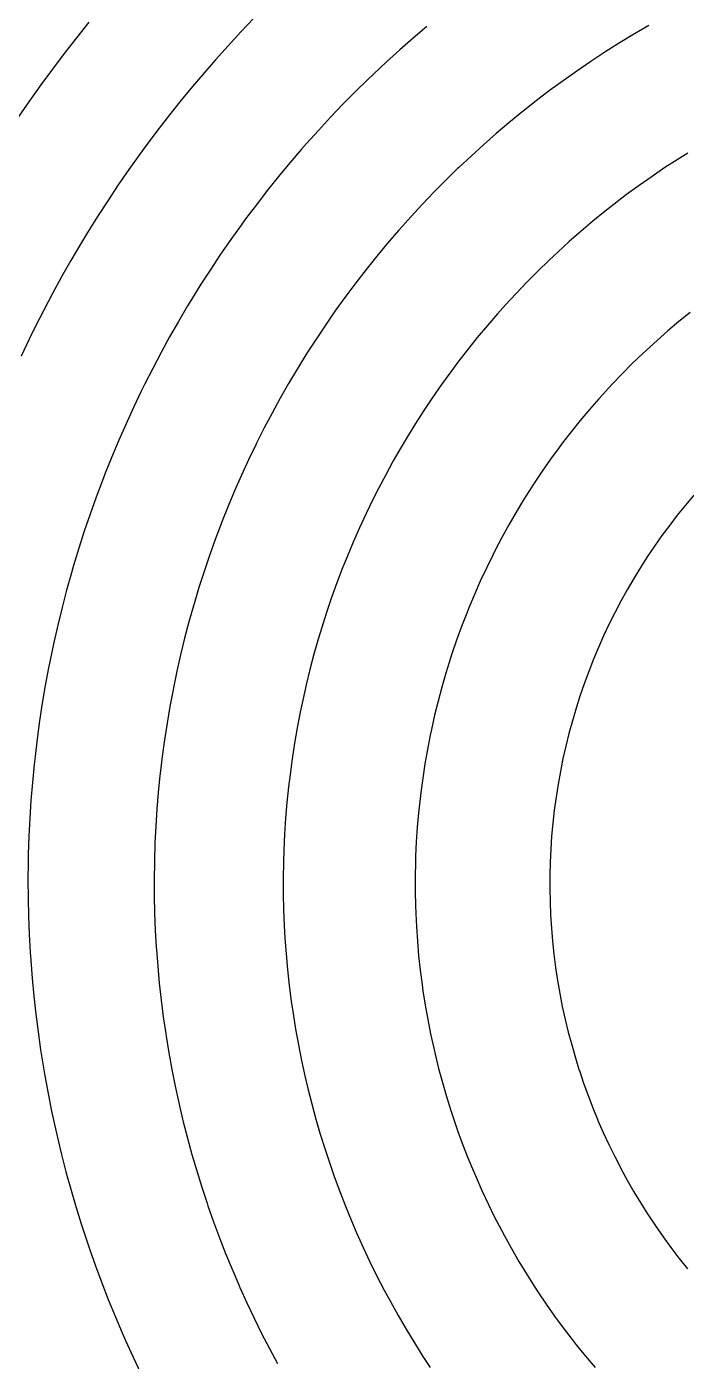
# Model space of a CAD drawing. Header units: inches. Extents: x -134 to 137, y -136 to 138.
# Drawn here: x -62.5 to -25.8, y -27.7 to 46.4 of the extents above; entities that cross this region are included whole.
import ezdxf

# ---------------------------------------------------------------- set-up
doc = ezdxf.new("R2010")
doc.units = ezdxf.units.IN
doc.header["$MEASUREMENT"] = 0
doc.linetypes.add('Continuous2', pattern=[0])
doc.layers.add('single spiral', color=1, linetype='Continuous')

msp = doc.modelspace()

# ---------------------------------------------------------------- linework, layer by layer
at = {"layer": 'single spiral', "color": 7, "linetype": 'Continuous2', "lineweight": -3, "true_color": 0xffffff}
for p, q in [((-49.861, 46.902), (-50.584, 46.146)), ((-59.038, 46.675), (-59.724, 45.819)), ((-50.584, 46.146), (-51.296, 45.378)), ((-40.265, 46.444), (-41.021, 45.802)), ((-28.726, 46.03), (-29.522, 45.546)), ((-27.922, 46.5), (-28.726, 46.03)), ((-59.724, 45.819), (-60.398, 44.952)), ((-51.296, 45.378), (-51.996, 44.6)), ((-41.021, 45.802), (-41.766, 45.147)), ((-29.522, 45.546), (-30.311, 45.048)), ((-60.398, 44.952), (-61.059, 44.076)), ((-51.996, 44.6), (-52.485, 44.04)), ((-41.766, 45.147), (-42.501, 44.481)), ((-31.09, 44.538), (-31.155, 44.494)), ((-30.311, 45.048), (-31.09, 44.538)), ((-61.059, 44.076), (-61.699, 43.202)), ((-52.485, 44.04), (-53.164, 43.244)), ((-43.225, 43.802), (-43.52, 43.52)), ((-42.501, 44.481), (-43.225, 43.802)), ((-31.925, 43.969), (-32.686, 43.43)), ((-31.155, 44.494), (-31.925, 43.969)), ((-61.699, 43.202), (-62.335, 42.308)), ((-53.164, 43.244), (-53.832, 42.437)), ((-43.52, 43.52), (-44.228, 42.825)), ((-32.686, 43.43), (-33.438, 42.879)), ((-62.335, 42.308), (-62.957, 41.403)), ((-53.832, 42.437), (-54.486, 41.62)), ((-44.228, 42.825), (-44.925, 42.119)), ((-34.18, 42.314), (-34.913, 41.737)), ((-33.438, 42.879), (-34.18, 42.314)), ((-54.486, 41.62), (-55.129, 40.793)), ((-44.925, 42.119), (-45.611, 41.401)), ((-34.977, 41.684), (-35.699, 41.094)), ((-34.913, 41.737), (-34.977, 41.684)), ((-55.129, 40.793), (-55.759, 39.955)), ((-45.611, 41.401), (-46.285, 40.673)), ((-35.699, 41.094), (-36.411, 40.49)), ((-46.285, 40.673), (-46.948, 39.933)), ((-36.411, 40.49), (-37.112, 39.874)), ((-56.201, 39.352), (-56.808, 38.499)), ((-55.759, 39.955), (-56.201, 39.352)), ((-47.22, 39.623), (-47.866, 38.868)), ((-46.948, 39.933), (-47.22, 39.623)), ((-37.112, 39.874), (-37.803, 39.247)), ((-25.76, 39.414), (-26.494, 38.95)), ((-47.866, 38.868), (-48.499, 38.104)), ((-38.484, 38.607), (-38.547, 38.547)), ((-37.803, 39.247), (-38.484, 38.607)), ((-27.028, 38.6), (-27.746, 38.113)), ((-26.494, 38.95), (-27.028, 38.6)), ((-56.808, 38.499), (-57.403, 37.636)), ((-48.499, 38.104), (-49.121, 37.328)), ((-39.215, 37.895), (-39.872, 37.231)), ((-38.547, 38.547), (-39.215, 37.895)), ((-27.746, 38.113), (-28.456, 37.613)), ((-57.403, 37.636), (-57.984, 36.765)), ((-49.121, 37.328), (-49.73, 36.543)), ((-39.872, 37.231), (-40.517, 36.556)), ((-29.157, 37.099), (-29.848, 36.573)), ((-28.456, 37.613), (-29.157, 37.099)), ((-57.984, 36.765), (-58.553, 35.884)), ((-49.73, 36.543), (-50.326, 35.748)), ((-40.517, 36.556), (-41.152, 35.869)), ((-29.848, 36.573), (-30.354, 36.174)), ((-58.553, 35.884), (-59.108, 34.994)), ((-50.326, 35.748), (-50.572, 35.411)), ((-41.152, 35.869), (-41.774, 35.172)), ((-31.028, 35.626), (-31.692, 35.065)), ((-30.354, 36.174), (-31.028, 35.626)), ((-59.108, 34.994), (-59.497, 34.351)), ((-50.572, 35.411), (-51.15, 34.603)), ((-41.835, 35.103), (-42.444, 34.395)), ((-41.774, 35.172), (-41.835, 35.103)), ((-31.692, 35.065), (-32.346, 34.492)), ((-59.497, 34.351), (-60.029, 33.447)), ((-51.15, 34.603), (-51.715, 33.785)), ((-42.444, 34.395), (-43.041, 33.676)), ((-32.346, 34.492), (-32.989, 33.906)), ((-60.029, 33.447), (-60.546, 32.536)), ((-51.715, 33.785), (-52.267, 32.958)), ((-43.041, 33.676), (-43.626, 32.946)), ((-33.462, 33.462), (-34.086, 32.856)), ((-32.989, 33.906), (-33.462, 33.462)), ((-52.267, 32.958), (-52.805, 32.122)), ((-43.626, 32.946), (-44.198, 32.207)), ((-34.086, 32.856), (-34.699, 32.239)), ((-60.546, 32.536), (-61.05, 31.616)), ((-52.805, 32.122), (-53.33, 31.278)), ((-44.198, 32.207), (-44.758, 31.457)), ((-34.699, 32.239), (-35.301, 31.61)), ((-61.05, 31.616), (-61.54, 30.688)), ((-53.33, 31.278), (-53.549, 30.917)), ((-44.815, 31.38), (-45.361, 30.62)), ((-44.758, 31.457), (-44.815, 31.38)), ((-35.301, 31.61), (-35.892, 30.97)), ((-61.54, 30.688), (-62.015, 29.753)), ((-53.549, 30.917), (-54.055, 30.06)), ((-45.361, 30.62), (-45.893, 29.851)), ((-36.328, 30.483), (-36.897, 29.824)), ((-35.892, 30.97), (-36.328, 30.483)), ((-25.629, 30.543), (-26.25, 30.042)), ((-62.015, 29.753), (-62.35, 29.074)), ((-54.055, 30.06), (-54.547, 29.196)), ((-45.893, 29.851), (-46.413, 29.073)), ((-36.897, 29.824), (-37.455, 29.155)), ((-26.25, 30.042), (-26.862, 29.528)), ((-62.35, 29.074), (-62.801, 28.127)), ((-54.547, 29.196), (-55.025, 28.323)), ((-46.413, 29.073), (-46.919, 28.285)), ((-37.455, 29.155), (-38.001, 28.475)), ((-27.463, 29.002), (-28.054, 28.464)), ((-26.862, 29.528), (-27.463, 29.002)), ((-55.025, 28.323), (-55.489, 27.443)), ((-46.919, 28.285), (-47.412, 27.489)), ((-38.001, 28.475), (-38.534, 27.786)), ((-28.266, 28.266), (-28.842, 27.712)), ((-28.054, 28.464), (-28.266, 28.266)), ((-55.489, 27.443), (-55.938, 26.555)), ((-47.412, 27.489), (-47.464, 27.404)), ((-38.534, 27.786), (-38.928, 27.258)), ((-28.842, 27.712), (-29.407, 27.146)), ((-47.464, 27.404), (-47.942, 26.599)), ((-38.928, 27.258), (-39.439, 26.551)), ((-29.407, 27.146), (-29.961, 26.568)), ((-56.127, 26.172), (-56.556, 25.275)), ((-55.938, 26.555), (-56.127, 26.172)), ((-47.942, 26.599), (-48.406, 25.785)), ((-39.439, 26.551), (-39.937, 25.835)), ((-30.503, 25.98), (-30.7, 25.76)), ((-29.961, 26.568), (-30.503, 25.98)), ((-56.556, 25.275), (-56.971, 24.37)), ((-48.406, 25.785), (-48.856, 24.964)), ((-39.937, 25.835), (-40.421, 25.11)), ((-30.7, 25.76), (-31.226, 25.157)), ((-48.856, 24.964), (-49.292, 24.134)), ((-40.421, 25.11), (-40.893, 24.376)), ((-31.74, 24.543), (-32.243, 23.919)), ((-31.226, 25.157), (-31.74, 24.543)), ((-56.971, 24.37), (-57.371, 23.458)), ((-49.292, 24.134), (-49.714, 23.298)), ((-41.243, 23.811), (-41.69, 23.062)), ((-40.893, 24.376), (-41.243, 23.811)), ((-32.243, 23.919), (-32.732, 23.285)), ((-57.371, 23.458), (-57.757, 22.54)), ((-49.761, 23.204), (-50.167, 22.36)), ((-49.714, 23.298), (-49.761, 23.204)), ((-41.69, 23.062), (-42.124, 22.305)), ((-32.912, 23.045), (-33.384, 22.398)), ((-32.732, 23.285), (-32.912, 23.045)), ((-57.757, 22.54), (-58.128, 21.616)), ((-50.167, 22.36), (-50.559, 21.508)), ((-42.124, 22.305), (-42.544, 21.539)), ((-33.384, 22.398), (-33.844, 21.741)), ((-58.128, 21.616), (-58.284, 21.214)), ((-50.559, 21.508), (-50.936, 20.65)), ((-42.544, 21.539), (-42.95, 20.766)), ((-33.844, 21.741), (-34.29, 21.074)), ((-58.284, 21.214), (-58.634, 20.281)), ((-42.95, 20.766), (-43.252, 20.169)), ((-34.29, 21.074), (-34.723, 20.399)), ((-58.634, 20.281), (-58.969, 19.343)), ((-50.936, 20.65), (-51.298, 19.785)), ((-43.252, 20.169), (-43.633, 19.383)), ((-34.884, 20.14), (-35.299, 19.453)), ((-34.723, 20.399), (-34.884, 20.14)), ((-25.429, 20.396), (-25.895, 19.845)), ((-58.969, 19.343), (-59.288, 18.399)), ((-51.298, 19.785), (-51.646, 18.914)), ((-43.633, 19.383), (-43.999, 18.589)), ((-35.299, 19.453), (-35.699, 18.758)), ((-26.349, 19.283), (-26.767, 18.742)), ((-25.895, 19.845), (-26.349, 19.283)), ((-51.686, 18.812), (-52.017, 17.935)), ((-51.646, 18.914), (-51.686, 18.812)), ((-43.999, 18.589), (-44.351, 17.789)), ((-35.699, 18.758), (-36.087, 18.054)), ((-26.767, 18.742), (-27.196, 18.161)), ((-59.288, 18.399), (-59.593, 17.45)), ((-52.017, 17.935), (-52.333, 17.052)), ((-36.087, 18.054), (-36.46, 17.342)), ((-27.196, 18.161), (-27.613, 17.57)), ((-59.593, 17.45), (-59.882, 16.496)), ((-44.351, 17.789), (-44.689, 16.983)), ((-36.599, 17.067), (-36.953, 16.345)), ((-36.46, 17.342), (-36.599, 17.067)), ((-27.613, 17.57), (-28.017, 16.97)), ((-59.882, 16.496), (-60.004, 16.078)), ((-52.333, 17.052), (-52.635, 16.163)), ((-44.939, 16.356), (-45.25, 15.539)), ((-44.689, 16.983), (-44.939, 16.356)), ((-36.953, 16.345), (-37.292, 15.616)), ((-28.389, 16.39), (-28.767, 15.773)), ((-28.017, 16.97), (-28.389, 16.39)), ((-60.004, 16.078), (-60.271, 15.118)), ((-52.635, 16.163), (-52.921, 15.269)), ((-37.292, 15.616), (-37.617, 14.881)), ((-28.767, 15.773), (-29.131, 15.147)), ((-60.271, 15.118), (-60.523, 14.153)), ((-52.921, 15.269), (-53.192, 14.37)), ((-45.25, 15.539), (-45.547, 14.716)), ((-37.617, 14.881), (-37.927, 14.138)), ((-29.131, 15.147), (-29.481, 14.513)), ((-60.523, 14.153), (-60.759, 13.184)), ((-53.223, 14.261), (-53.477, 13.358)), ((-53.192, 14.37), (-53.223, 14.261)), ((-45.547, 14.716), (-45.828, 13.888)), ((-37.927, 14.138), (-38.044, 13.847)), ((-29.481, 14.513), (-29.804, 13.898)), ((-53.477, 13.358), (-53.715, 12.449)), ((-45.828, 13.888), (-46.094, 13.054)), ((-38.044, 13.847), (-38.333, 13.096)), ((-29.804, 13.898), (-30.127, 13.249)), ((-60.759, 13.184), (-60.98, 12.212)), ((-46.094, 13.054), (-46.29, 12.403)), ((-38.333, 13.096), (-38.608, 12.34)), ((-30.127, 13.249), (-30.436, 12.592)), ((-60.98, 12.212), (-61.186, 11.236)), ((-53.715, 12.449), (-53.938, 11.537)), ((-46.29, 12.403), (-46.529, 11.561)), ((-38.608, 12.34), (-38.868, 11.577)), ((-30.73, 11.929), (-31, 11.283)), ((-30.436, 12.592), (-30.73, 11.929)), ((-61.186, 11.236), (-61.271, 10.804)), ((-53.938, 11.537), (-54.146, 10.621)), ((-46.529, 11.561), (-46.753, 10.715)), ((-38.868, 11.577), (-39.112, 10.81)), ((-31, 11.283), (-31.266, 10.607)), ((-61.271, 10.804), (-61.454, 9.823)), ((-54.146, 10.621), (-54.337, 9.701)), ((-46.753, 10.715), (-46.961, 9.864)), ((-39.205, 10.505), (-39.428, 9.731)), ((-39.112, 10.81), (-39.205, 10.505)), ((-31.266, 10.607), (-31.516, 9.925)), ((-61.454, 9.823), (-61.621, 8.84)), ((-54.337, 9.701), (-54.36, 9.585)), ((-46.961, 9.864), (-47.154, 9.009)), ((-39.428, 9.731), (-39.636, 8.952)), ((-31.516, 9.925), (-31.752, 9.238)), ((-54.36, 9.585), (-54.534, 8.662)), ((-47.154, 9.009), (-47.294, 8.339)), ((-39.636, 8.952), (-39.828, 8.169)), ((-31.752, 9.238), (-31.967, 8.565)), ((-61.621, 8.84), (-61.772, 7.853)), ((-54.534, 8.662), (-54.693, 7.736)), ((-47.294, 8.339), (-47.459, 7.479)), ((-39.828, 8.169), (-40.005, 7.383)), ((-31.967, 8.565), (-32.172, 7.868)), ((-61.772, 7.853), (-61.907, 6.864)), ((-54.693, 7.736), (-54.835, 6.806)), ((-47.459, 7.479), (-47.608, 6.615)), ((-32.172, 7.868), (-32.363, 7.166)), ((-61.907, 6.864), (-62.027, 5.873)), ((-54.835, 6.806), (-54.962, 5.875)), ((-40.072, 7.066), (-40.227, 6.274)), ((-40.005, 7.383), (-40.072, 7.066)), ((-32.363, 7.166), (-32.538, 6.459)), ((-47.608, 6.615), (-47.741, 5.748)), ((-40.227, 6.274), (-40.366, 5.48)), ((-32.538, 6.459), (-32.694, 5.765)), ((-62.075, 5.431), (-62.172, 4.437)), ((-62.027, 5.873), (-62.075, 5.431)), ((-54.962, 5.875), (-55.073, 4.941)), ((-47.741, 5.748), (-47.859, 4.879)), ((-40.366, 5.48), (-40.49, 4.682)), ((-32.694, 5.765), (-32.839, 5.051)), ((-55.086, 4.819), (-55.179, 3.884)), ((-55.073, 4.941), (-55.086, 4.819)), ((-47.859, 4.879), (-47.94, 4.194)), ((-40.49, 4.682), (-40.598, 3.882)), ((-32.839, 5.051), (-32.968, 4.334)), ((-62.172, 4.437), (-62.252, 3.442)), ((-55.179, 3.884), (-55.256, 2.946)), ((-47.94, 4.194), (-48.03, 3.322)), ((-40.598, 3.882), (-40.637, 3.555)), ((-32.968, 4.334), (-33.081, 3.613)), ((-62.252, 3.442), (-62.317, 2.445)), ((-48.03, 3.322), (-48.103, 2.447)), ((-40.637, 3.555), (-40.723, 2.752)), ((-33.081, 3.613), (-33.177, 2.903)), ((-62.317, 2.445), (-62.366, 1.448)), ((-55.256, 2.946), (-55.318, 2.007)), ((-48.103, 2.447), (-48.161, 1.571)), ((-40.723, 2.752), (-40.792, 1.947)), ((-33.177, 2.903), (-33.258, 2.178)), ((-55.318, 2.007), (-55.363, 1.067)), ((-48.161, 1.571), (-48.202, 0.694)), ((-40.792, 1.947), (-40.846, 1.141)), ((-33.258, 2.178), (-33.324, 1.451)), ((-62.366, 1.448), (-62.398, 0.449)), ((-55.363, 1.067), (-55.392, 0.127)), ((-40.846, 1.141), (-40.884, 0.333)), ((-33.324, 1.451), (-33.374, 0.722)), ((-62.408, 0), (-62.417, -0.999)), ((-62.398, 0.449), (-62.408, 0)), ((-55.392, 0.127), (-55.395, 0)), ((-48.202, 0.694), (-48.224, 0)), ((-40.884, 0.333), (-40.895, 0)), ((-33.374, 0.722), (-33.408, 0)), ((-55.395, 0), (-55.406, -0.941)), ((-48.224, 0), (-48.237, -0.878)), ((-40.895, 0), (-40.91, -0.808)), ((-33.426, -0.73), (-33.428, -1.462)), ((-33.408, 0), (-33.426, -0.73)), ((-62.417, -0.999), (-62.411, -1.998)), ((-55.406, -0.941), (-55.401, -1.882)), ((-48.237, -0.878), (-48.233, -1.756)), ((-40.91, -0.808), (-40.909, -1.617)), ((-33.428, -1.462), (-33.415, -2.193)), ((-62.411, -1.998), (-62.389, -2.997)), ((-55.401, -1.882), (-55.38, -2.824)), ((-48.233, -1.756), (-48.214, -2.635)), ((-40.909, -1.617), (-40.892, -2.426)), ((-33.415, -2.193), (-33.385, -2.921)), ((-55.38, -2.824), (-55.343, -3.765)), ((-48.214, -2.635), (-48.179, -3.513)), ((-40.892, -2.426), (-40.86, -3.235)), ((-33.385, -2.921), (-33.339, -3.651)), ((-62.389, -2.997), (-62.35, -3.996)), ((-48.179, -3.513), (-48.14, -4.212)), ((-40.86, -3.235), (-40.841, -3.573)), ((-40.841, -3.573), (-40.786, -4.381)), ((-33.339, -3.651), (-33.278, -4.381)), ((-62.35, -3.996), (-62.296, -4.995)), ((-55.343, -3.765), (-55.29, -4.706)), ((-48.14, -4.212), (-48.076, -5.088)), ((-40.786, -4.381), (-40.714, -5.188)), ((-33.278, -4.381), (-33.2, -5.109)), ((-62.296, -4.995), (-62.266, -5.448)), ((-55.29, -4.706), (-55.282, -4.837)), ((-55.282, -4.837), (-55.21, -5.776)), ((-48.076, -5.088), (-47.996, -5.964)), ((-40.714, -5.188), (-40.627, -5.993)), ((-33.2, -5.109), (-33.106, -5.838)), ((-62.266, -5.448), (-62.188, -6.444)), ((-55.21, -5.776), (-55.123, -6.714)), ((-33.106, -5.838), (-32.997, -6.562)), ((-62.188, -6.444), (-62.095, -7.44)), ((-47.996, -5.964), (-47.901, -6.838)), ((-40.627, -5.993), (-40.524, -6.797)), ((-32.997, -6.562), (-32.872, -7.285)), ((-55.123, -6.714), (-55.02, -7.651)), ((-47.901, -6.838), (-47.789, -7.711)), ((-40.524, -6.797), (-40.475, -7.137)), ((-40.475, -7.137), (-40.349, -7.937)), ((-32.872, -7.285), (-32.731, -8.005)), ((-62.095, -7.44), (-61.985, -8.434)), ((-55.02, -7.651), (-54.902, -8.586)), ((-47.789, -7.711), (-47.688, -8.409)), ((-40.349, -7.937), (-40.208, -8.736)), ((-32.731, -8.005), (-32.572, -8.728)), ((-61.985, -8.434), (-61.86, -9.427)), ((-54.902, -8.586), (-54.767, -9.519)), ((-47.688, -8.409), (-47.548, -9.277)), ((-40.208, -8.736), (-40.05, -9.532)), ((-32.572, -8.728), (-32.4, -9.441)), ((-61.86, -9.427), (-61.718, -10.417)), ((-54.767, -9.519), (-54.746, -9.653)), ((-47.548, -9.277), (-47.392, -10.144)), ((-40.05, -9.532), (-39.877, -10.325)), ((-32.4, -9.441), (-32.212, -10.151)), ((-54.746, -9.653), (-54.593, -10.583)), ((-47.392, -10.144), (-47.221, -11.007)), ((-39.877, -10.325), (-39.798, -10.664)), ((-32.212, -10.151), (-32.008, -10.858)), ((-61.718, -10.417), (-61.648, -10.87)), ((-61.648, -10.87), (-61.484, -11.857)), ((-54.593, -10.583), (-54.425, -11.511)), ((-47.221, -11.007), (-47.033, -11.868)), ((-39.798, -10.664), (-39.602, -11.451)), ((-32.008, -10.858), (-31.789, -11.559)), ((-61.484, -11.857), (-61.304, -12.842)), ((-54.425, -11.511), (-54.24, -12.437)), ((-39.602, -11.451), (-39.391, -12.236)), ((-31.789, -11.559), (-31.786, -11.569)), ((-31.786, -11.569), (-31.552, -12.266)), ((-54.24, -12.437), (-54.04, -13.359)), ((-47.033, -11.868), (-46.871, -12.559)), ((-46.871, -12.559), (-46.655, -13.413)), ((-39.391, -12.236), (-39.165, -13.016)), ((-31.552, -12.266), (-31.302, -12.958)), ((-61.304, -12.842), (-61.108, -13.823)), ((-39.165, -13.016), (-38.923, -13.791)), ((-31.302, -12.958), (-31.037, -13.645)), ((-61.108, -13.823), (-60.896, -14.802)), ((-54.04, -13.359), (-53.824, -14.277)), ((-46.655, -13.413), (-46.424, -14.263)), ((-38.923, -13.791), (-38.813, -14.127)), ((-31.037, -13.645), (-30.757, -14.326)), ((-60.896, -14.802), (-60.669, -15.777)), ((-53.824, -14.277), (-53.791, -14.413)), ((-53.791, -14.413), (-53.558, -15.327)), ((-46.424, -14.263), (-46.177, -15.11)), ((-38.813, -14.127), (-38.549, -14.895)), ((-30.757, -14.326), (-30.752, -14.34)), ((-30.752, -14.34), (-30.457, -15.014)), ((-53.558, -15.327), (-53.308, -16.238)), ((-46.177, -15.11), (-45.915, -15.951)), ((-38.549, -14.895), (-38.271, -15.659)), ((-30.457, -15.014), (-30.147, -15.683)), ((-60.669, -15.777), (-60.559, -16.227)), ((-60.559, -16.227), (-60.309, -17.196)), ((-53.308, -16.238), (-53.044, -17.144)), ((-45.915, -15.951), (-45.692, -16.63)), ((-38.271, -15.659), (-37.977, -16.417)), ((-30.147, -15.683), (-29.823, -16.345)), ((-45.692, -16.63), (-45.402, -17.463)), ((-37.977, -16.417), (-37.668, -17.17)), ((-29.823, -16.345), (-29.484, -17)), ((-29.484, -17), (-29.475, -17.018)), ((-29.475, -17.018), (-29.122, -17.665)), ((-60.309, -17.196), (-60.044, -18.162)), ((-53.044, -17.144), (-52.764, -18.046)), ((-45.402, -17.463), (-45.098, -18.291)), ((-37.668, -17.17), (-37.527, -17.499)), ((-37.527, -17.499), (-37.197, -18.243)), ((-29.122, -17.665), (-28.755, -18.305)), ((-60.044, -18.162), (-59.763, -19.124)), ((-52.764, -18.046), (-52.469, -18.944)), ((-45.098, -18.291), (-44.778, -19.113)), ((-37.197, -18.243), (-36.852, -18.98)), ((-28.755, -18.305), (-28.374, -18.937)), ((-59.763, -19.124), (-59.466, -20.081)), ((-52.469, -18.944), (-52.422, -19.08)), ((-52.422, -19.08), (-52.11, -19.971)), ((-44.778, -19.113), (-44.443, -19.93)), ((-36.852, -18.98), (-36.493, -19.711)), ((-28.374, -18.937), (-27.979, -19.562)), ((-52.11, -19.971), (-51.782, -20.857)), ((-44.443, -19.93), (-44.159, -20.592)), ((-36.493, -19.711), (-36.119, -20.434)), ((-27.979, -19.562), (-27.966, -19.582)), ((-27.966, -19.582), (-27.557, -20.197)), ((-59.466, -20.081), (-59.155, -21.033)), ((-44.159, -20.592), (-43.798, -21.397)), ((-36.119, -20.434), (-35.948, -20.754)), ((-35.948, -20.754), (-35.553, -21.467)), ((-27.557, -20.197), (-27.134, -20.803)), ((-59.155, -21.033), (-59.004, -21.476)), ((-59.004, -21.476), (-58.67, -22.42)), ((-51.782, -20.857), (-51.439, -21.738)), ((-43.798, -21.397), (-43.422, -22.196)), ((-35.553, -21.467), (-35.145, -22.172)), ((-27.134, -20.803), (-26.699, -21.401)), ((-26.699, -21.401), (-26.25, -21.989)), ((-51.439, -21.738), (-51.081, -22.613)), ((-43.422, -22.196), (-43.031, -22.988)), ((-35.145, -22.172), (-34.723, -22.87)), ((-26.25, -21.989), (-26.233, -22.012)), ((-26.233, -22.012), (-25.771, -22.59)), ((-58.67, -22.42), (-58.322, -23.36)), ((-51.081, -22.613), (-50.708, -23.482)), ((-43.031, -22.988), (-42.626, -23.773)), ((-34.723, -22.87), (-34.287, -23.559)), ((-58.322, -23.36), (-57.958, -24.294)), ((-50.708, -23.482), (-50.649, -23.618)), ((-50.649, -23.618), (-50.259, -24.479)), ((-34.287, -23.559), (-34.086, -23.867)), ((-57.958, -24.294), (-57.579, -25.223)), ((-42.626, -23.773), (-42.283, -24.412)), ((-42.283, -24.412), (-41.853, -25.184)), ((-34.086, -23.867), (-33.63, -24.544)), ((-50.259, -24.479), (-49.855, -25.334)), ((-41.853, -25.184), (-41.408, -25.948)), ((-33.63, -24.544), (-33.162, -25.212)), ((-33.162, -25.212), (-32.679, -25.87)), ((-57.579, -25.223), (-57.185, -26.145)), ((-49.855, -25.334), (-49.436, -26.182)), ((-41.408, -25.948), (-40.949, -26.703)), ((-32.679, -25.87), (-32.184, -26.52)), ((-57.185, -26.145), (-56.995, -26.577)), ((-56.995, -26.577), (-56.58, -27.49)), ((-49.436, -26.182), (-49.003, -27.023)), ((-32.184, -26.52), (-31.954, -26.813)), ((-49.003, -27.023), (-48.556, -27.857)), ((-40.949, -26.703), (-40.477, -27.451)), ((-31.954, -26.813), (-31.441, -27.448)), ((-56.58, -27.49), (-56.15, -28.396)), ((-40.477, -27.451), (-40.077, -28.062)), ((-31.441, -27.448), (-30.915, -28.073))]:
    msp.add_line(p, q, dxfattribs=at)

doc.saveas('drawing.dxf')
